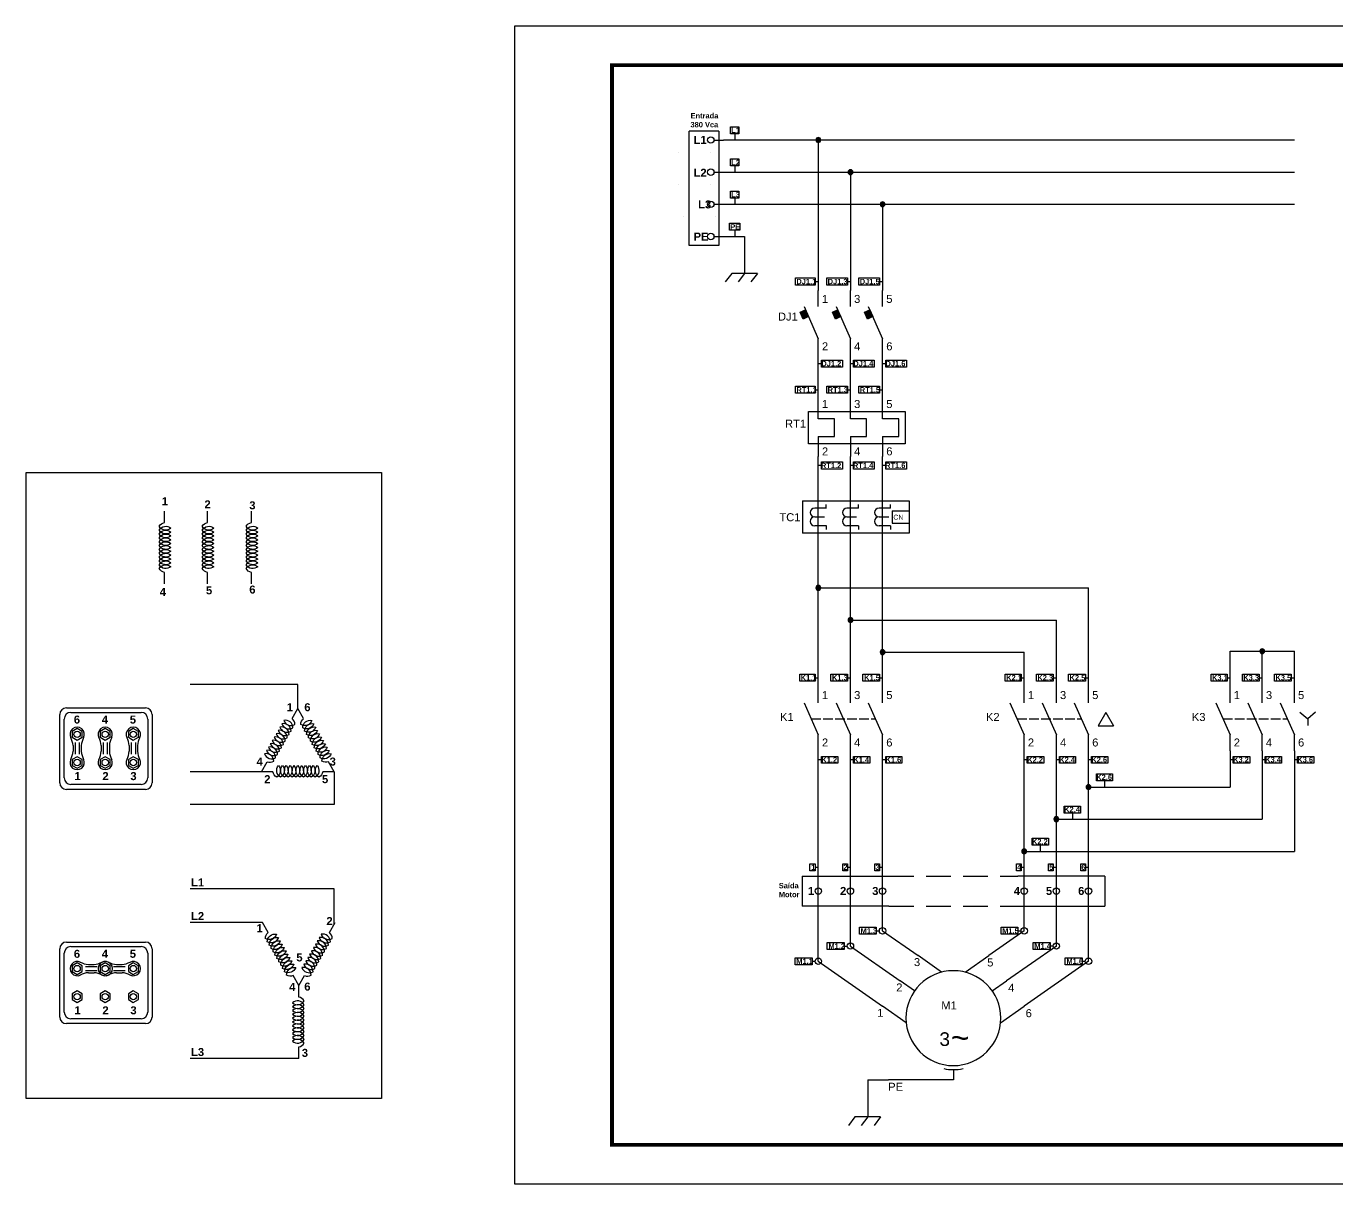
# Model space of a CAD drawing. Header units: millimetres. Extents: x 2659 to 3827, y -300 to 317.
# Drawn here: x 2659 to 2995.4, y 20 to 317 of the extents above; entities that cross this region are included whole.
import ezdxf
from ezdxf.enums import TextEntityAlignment as Align

# ---------------------------------------------------------------- set-up
doc = ezdxf.new("R2010")
doc.units = ezdxf.units.MM
doc.linetypes.add('ACAD_ISO02W100', pattern=[15, 12, -3])
doc.linetypes.add('HIDDEN', pattern=[9.525, 6.35, -3.175])
for name, color, linetype in [('ARQ-FOLHA', 7, 'Continuous'), ('DISCONTINUA', 7, 'ACAD_ISO02W100'), ('PFV', 7, 'Continuous'), ('REGEN_LINE', 4, 'Continuous')]:
    doc.layers.add(name, color=color, linetype=linetype)
doc.styles.add('TRINIDAD', font='arial.ttf')

# ---------------------------------------------------------------- blocks, each defined once
blk = doc.blocks.new('FOLHA A3')
at = {"layer": 'ARQ-FOLHA'}
for p, q in [((420, 0), (0, 0)), ((0, 0), (0, -297)), ((235, -10), (235, 0)), ((420, -297), (420, 0)), ((235, -297), (235, -287)), ((0, -297), (420, -297))]:
    blk.add_line(p, q, dxfattribs=at)
at = {"layer": 'ARQ-FOLHA', "const_width": 1}
blk.add_lwpolyline([(410, -10), (25, -10), (25, -287), (410, -287), (410, -10)], dxfattribs=at)
blk = doc.blocks.new('A$C6DFD4CAF')
at = {"layer": 'REGEN_LINE', "linetype": 'Continuous'}
blk.add_line((1.65, 0.82), (4.12, 0.82), dxfattribs=at)
blk.add_circle((0.82, 0.82), 0.825, dxfattribs=at)
blk = doc.blocks.new('A$C65563596')
at = {"layer": 'REGEN_LINE', "linetype": 'Continuous'}
for p, q in [((4.95, 4.64), (4.95, 2.16)), ((1.65, 2.16), (0, 0)), ((8.25, 2.16), (1.65, 2.16)), ((4.95, 2.16), (3.3, 0)), ((8.25, 2.16), (6.6, 0))]:
    blk.add_line(p, q, dxfattribs=at)
blk = doc.blocks.new('RT3F')
at = {"layer": 'REGEN_LINE', "linetype": 'Continuous'}
for p, q in [((-1.807, 0.333), (-1.807, 1.084)), ((-0.602, 0.333), (-0.602, 1.084)), ((0.602, 0.333), (0.602, 1.084)), ((-1.205, 0.333), (-1.807, 0.333)), ((-1.205, -0.333), (-1.205, 0.333)), ((0, 0.333), (-0.602, 0.333)), ((0, -0.333), (0, 0.333)), ((1.205, 0.333), (0.602, 0.333)), ((1.205, -0.333), (1.205, 0.333)), ((-1.807, -0.333), (-1.205, -0.333)), ((-1.807, -0.333), (-1.807, -1.084)), ((-0.602, -0.333), (0, -0.333)), ((-0.602, -0.333), (-0.602, -1.084)), ((0.602, -0.333), (1.205, -0.333)), ((0.602, -0.333), (0.602, -1.084))]:
    blk.add_line(p, q, dxfattribs=at)
at = {"layer": 'REGEN_LINE', "color": 2, "linetype": 'Continuous'}
blk.add_lwpolyline([(-2.169, 0.602), (1.446, 0.602), (1.446, -0.602), (-2.169, -0.602)], close=True, dxfattribs=at)
blk = doc.blocks.new('RELE_TERMICO_3FASES')
at = {"linetype": 'Continuous'}
blk.add_blockref('RT3F', (0, 0), dxfattribs=at)
at = {"linetype": 'Continuous', "style": 'TRINIDAD'}
for tag, p in [('CONTACTO1', (-1.671, 0.889)), ('CONTACTO3', (-0.466, 0.886)), ('CONTACTO5', (0.739, 0.887)), ('RELE_TERMICO', (-3.057, 0.15)), ('CONTACTO2', (-1.671, -0.889)), ('CONTACTO4', (-0.466, -0.889)), ('CONTACTO6', (0.739, -0.886))]:
    blk.add_attdef(tag, text='', height=0.3, dxfattribs=at).set_placement(p, align=Align.MIDDLE_LEFT)
blk = doc.blocks.new('C3F')
at = {"layer": 'DISCONTINUA', "linetype": 'ACAD_ISO02W100', "ltscale": 0.03}
blk.add_line((-1.473, 0.602), (0.937, 0.602), dxfattribs=at)
at = {"layer": 'REGEN_LINE', "linetype": 'Continuous'}
for p, q in [((-1.74, 1.205), (-1.205, 0)), ((-0.535, 1.205), (0, 0)), ((0.669, 1.205), (1.205, 0))]:
    blk.add_line(p, q, dxfattribs=at)
for points in [[(-1.205, 1.205, 0), (-1.205, 1.807, 0)], [(0, 1.205, 0), (0, 1.807, 0)], [(1.205, 1.205, 0), (1.205, 1.807, 0)], [(-1.205, -0.602, 0), (-1.205, 0, 0)], [(0, -0.602, 0), (0, 0, 0)], [(1.205, -0.602, 0), (1.205, 0, 0)]]:
    blk.add_polyline3d(points, dxfattribs=at)
blk = doc.blocks.new('CONTACTOR_3FASE')
at = {"layer": 'PFV', "color": 0}
blk.add_polyline3d([(1.205, 1.205, 0), (1.205, 1.807, 0)], dxfattribs=at)
at = {"layer": 'REGEN_LINE', "linetype": 'Continuous'}
for points in [[(0, 1.205, 0), (0, 1.807, 0)], [(1.205, 1.205, 0), (1.205, 1.807, 0)]]:
    blk.add_polyline3d(points, dxfattribs=at)
at = {"linetype": 'Continuous'}
blk.add_blockref('C3F', (0, 0), dxfattribs=at)
at = {"linetype": 'Continuous', "style": 'TRINIDAD'}
for tag, p in [('CONTACTO1', (-1.068, 1.491)), ('CONTACTO3', (0.137, 1.491)), ('CONTACTO5', (1.342, 1.491)), ('CONTACTOR', (-2.64, 0.67)), ('CONTACTO2', (-1.068, -0.286)), ('CONTACTO4', (0.137, -0.286)), ('CONTACTO6', (1.342, -0.286))]:
    blk.add_attdef(tag, text='', height=0.3, dxfattribs=at).set_placement(p, align=Align.MIDDLE_LEFT)
blk = doc.blocks.new('A$C63D71EA1')
at = {"layer": 'ARQ-FOLHA', "color": 4}
for p, q in [((4.13, 4.56), (1.14, 4.56)), ((1.14, 2.28), (3.64, 2.28)), ((4.13, 0), (1.14, 0))]:
    blk.add_line(p, q, dxfattribs=at)
for centre in [(1.14, 3.42), (1.14, 1.14)]:
    blk.add_arc(centre, 1.14, 90, 270, dxfattribs=at)
blk = doc.blocks.new('A$C5B0573E4')
at = {"layer": 'REGEN_LINE', "color": 2, "linetype": 'Continuous'}
for p, q in [((6.5, 8.25), (33.89, 8.25)), ((6.5, 8.25), (6.5, 0)), ((33.89, 8.25), (33.89, 0)), ((29.52, 5.72), (29.52, 2.54)), ((29.52, 5.72), (33.89, 5.72)), ((31.74, 5.72), (33.89, 5.72)), ((29.52, 2.54), (33.89, 2.54)), ((31.74, 2.54), (33.89, 2.54)), ((33.89, 0), (6.5, 0))]:
    blk.add_line(p, q, dxfattribs=at)
at = {"layer": 'REGEN_LINE', "linetype": 'Continuous'}
for p, q in [((10.54, 8.25), (10.54, 8.25)), ((12.6, 6.41), (12.6, 7.33)), ((18.79, 8.25), (18.79, 8.25)), ((20.85, 6.41), (20.85, 7.33)), ((27.04, 8.25), (27.04, 8.25)), ((29.1, 6.41), (29.1, 7.33)), ((27.04, 6.35), (27.04, 6.35)), ((12.6, 1.84), (12.6, 0.92)), ((20.85, 1.84), (20.85, 0.92)), ((29.1, 1.84), (29.1, 0.92)), ((10.54, 0), (10.54, 0)), ((18.79, 0), (18.79, 0)), ((27.04, 0), (27.04, 0))]:
    blk.add_line(p, q, dxfattribs=at)
at = {"layer": 'ARQ-FOLHA'}
for p in [(8.48, 1.84), (16.73, 1.84), (24.98, 1.84)]:
    blk.add_blockref('A$C63D71EA1', p, dxfattribs=at)
at = {"linetype": 'Continuous', "style": 'TRINIDAD'}
for tag, height, p in [('TRAFO_CORRENTE', 2.05, (0.55, 4.05)), ('CON_DADOS', 1.27, (29.81, 4.05))]:
    blk.add_attdef(tag, text='', height=height, dxfattribs=at).set_placement(p, align=Align.MIDDLE_LEFT)
blk = doc.blocks.new('I1F')
at = {"layer": 'REGEN_LINE', "linetype": 'Continuous'}
blk.add_hatch(color=256, dxfattribs=at).paths.add_polyline_path([(-0.479, 1.078), (-0.676, 0.99), (-0.563, 0.737), (-0.366, 0.825)])
blk.add_line((-0.535, 1.205), (0, 0), dxfattribs=at)
blk.add_lwpolyline([(-0.366, 0.825), (-0.563, 0.737), (-0.676, 0.99), (-0.479, 1.078)], close=True, dxfattribs=at)
for points in [[(0, 1.205, 0), (0, 1.807, 0)], [(0, -0.602, 0), (0, 0, 0)]]:
    blk.add_polyline3d(points, dxfattribs=at)
blk = doc.blocks.new('A$C50F422C3')
at = {"linetype": 'Continuous', "xscale": 6.84765625, "yscale": 6.84765625, "zscale": 6.847495891502787}
for p in [(10.68, 4.13), (18.93, 4.13), (27.18, 4.13)]:
    blk.add_blockref('I1F', p, dxfattribs=at)
at = {"linetype": 'Continuous', "style": 'TRINIDAD'}
for tag, p in [('CONTACTO1', (11.62, 14.33)), ('CONTACTO3', (19.87, 14.33)), ('CONTACTO5', (28.12, 14.33)), ('DISJUNTOR', (0.33, 9.8)), ('CONTACTO2', (11.62, 2.17)), ('CONTACTO4', (19.87, 2.17)), ('CONTACTO6', (28.12, 2.17))]:
    blk.add_attdef(tag, text='', height=2.05, dxfattribs=at).set_placement(p, align=Align.MIDDLE_LEFT)
blk = doc.blocks.new('A$C516A3A7E')
at = {"layer": 'ARQ-FOLHA'}
h = blk.add_hatch(dxfattribs=at)
h.set_pattern_fill('ANGLE', color=256)
h.set_pattern_definition([(0, (-2480.903, -361.932), (0, 6.985), [5.08, -1.905]), (90, (-2480.903, -361.932), (-6.985, 4e-16), [5.08, -1.905])])
h.paths.add_polyline_path([(1.24, 0.62, 1), (0, 0.62, 1)])
blk.add_circle((0.62, 0.62), 0.619, dxfattribs=at)
blk = doc.blocks.new('A$C13A8395B')
at = {"layer": 'ARQ-FOLHA'}
for p, q in [((0, 0.62), (1.24, 0.62)), ((0.62, 0), (0.62, 1.24))]:
    blk.add_line(p, q, dxfattribs=at)
blk.add_blockref('A$C516A3A7E', (0, 0), dxfattribs=at)
blk = doc.blocks.new('A$C1C2E36A3')
at = {"layer": 'ARQ-FOLHA'}
h = blk.add_hatch(color=256, dxfattribs=at)
h.dxf.hatch_style = 1
h.paths.add_polyline_path([(0.62, 1.24, 0.414214), (0, 0.62), (0.62, 0.62)])
h.paths.add_polyline_path([(0.62, 1.24), (0.62, 0.62), (1.24, 0.62, 0.414214)])
h.paths.add_polyline_path([(1.24, 0.62), (0.62, 0.62), (0.62, 0, 0.414214)])
h.paths.add_polyline_path([(0.62, 0.62), (0, 0.62, 0.414214), (0.62, 0)])
at = {"layer": 'ARQ-FOLHA', "xscale": -1, "rotation": 180}
blk.add_blockref('A$C13A8395B', (0, 1.24), dxfattribs=at)
blk = doc.blocks.new('A$C64281128')
at = {"layer": 'ARQ-FOLHA', "color": 1}
for p, q in [((1.99, 3.45), (0, 0)), ((1.99, 3.45), (3.99, 0)), ((0, 0), (3.99, 0))]:
    blk.add_line(p, q, dxfattribs=at)
blk = doc.blocks.new('A$C143F4B5C')
at = {"layer": 'ARQ-FOLHA', "color": 1}
for p, q in [((0, 3.45), (1.99, 1.73)), ((3.99, 3.45), (1.99, 1.73)), ((1.99, 1.73), (1.99, 0))]:
    blk.add_line(p, q, dxfattribs=at)
blk = doc.blocks.new('A$C4F604B30')
at = {"layer": 'ARQ-FOLHA', "color": 1}
for p, q in [((7.87, 13.63), (9.35, 16.2)), ((0, 0), (1.48, 2.56))]:
    blk.add_line(p, q, dxfattribs=at)
for centre, start, end in [((6.62, 12.1), 360, 50.7048), ((4.65, 8.68), 360, 101.4096), ((6.13, 11.25), 198.5904, 300), ((5.14, 9.54), 360, 101.4096), ((6.62, 12.1), 198.5904, 300), ((5.63, 10.39), 360, 101.4096), ((7.11, 12.96), 198.5904, 300), ((6.13, 11.25), 360, 101.4096), ((7.61, 13.81), 198.5904, 300), ((2.67, 5.27), 360, 101.4096), ((4.15, 7.83), 198.5904, 300), ((3.17, 6.12), 360, 101.4096), ((4.65, 8.68), 198.5904, 300), ((3.66, 6.97), 360, 101.4096), ((5.14, 9.54), 198.5904, 300), ((4.15, 7.83), 360, 101.4096), ((5.63, 10.39), 198.5904, 300), ((1.19, 2.7), 360, 101.4096), ((2.67, 5.27), 198.5904, 300), ((1.68, 3.56), 360, 101.4096), ((3.17, 6.12), 198.5904, 300), ((2.18, 4.41), 360, 101.4096), ((3.66, 6.97), 198.5904, 300), ((2.18, 4.41), 249.2952, 300)]:
    blk.add_arc(centre, 1.97, start, end, dxfattribs=at)
blk = doc.blocks.new('A$C14AD7DF2')
at = {"layer": 'ARQ-FOLHA', "color": 1}
for p, q in [((1.28, 2.97), (0, 2.22)), ((0, 2.22), (0, 0.74)), ((0, 0.74), (1.28, 0)), ((2.57, 2.22), (1.28, 2.97)), ((1.28, 0), (2.57, 0.74)), ((2.57, 0.74), (2.57, 2.22))]:
    blk.add_line(p, q, dxfattribs=at)
blk.add_circle((1.28, 1.48), 0.816, dxfattribs=at)
blk = doc.blocks.new('A$C0B947049')
at = {"layer": 'ARQ-FOLHA', "color": 5}
for points in [[(1.71, 20.94), (21.97, 20.94)], [(0, 1.71), (0, 19.23)], [(1.14, 2.99), (1.14, 18.06)], [(2.85, 19.77), (20.86, 19.77)], [(22.57, 18.06), (22.57, 2.99)], [(23.68, 19.23), (23.68, 1.71)], [(21.97, 0), (1.71, 0)], [(20.86, 1.28), (2.85, 1.28)]]:
    blk.add_lwpolyline(points, dxfattribs=at)
for centre, start, end in [((1.71, 19.23), 90, 180), ((21.97, 19.23), 0, 90), ((2.85, 18.06), 90, 180), ((20.86, 18.06), 0, 90), ((1.71, 1.71), 180, 270), ((2.85, 2.99), 180, 270), ((20.86, 2.99), 270, 0), ((21.97, 1.71), 270, 0)]:
    blk.add_arc(centre, 1.71, start, end, dxfattribs=at)
blk = doc.blocks.new('A$C6B8C2899')
at = {"layer": 'ARQ-FOLHA', "color": 4}
for p, q in [((1.32, 6.93), (1.32, 3.96)), ((1.84, 9.05), (1.84, 9.05)), ((2.37, 6.93), (2.37, 3.96)), ((0.79, 6.17), (0.79, 4.72)), ((2.9, 6.17), (2.9, 4.72)), ((1.84, 1.84), (1.84, 1.84))]:
    blk.add_line(p, q, dxfattribs=at)
for centre, radius, start, end in [((1.84, 9.05), 1.84, 330.6933, 209.3067), ((-4.58, 5.73), 5.39, 4.6443, 27.9883), ((8.27, 5.73), 5.39, 152.0117, 175.3557), ((-4.58, 5.16), 5.39, 332.0117, 355.3557), ((8.27, 5.16), 5.39, 184.6443, 207.9883), ((1.84, 1.84), 1.84, 150.6933, 29.3067)]:
    blk.add_arc(centre, radius, start, end, dxfattribs=at)
blk = doc.blocks.new('A$C188F65BC')
at = {"layer": 'REGEN_LINE', "linetype": 'Continuous'}
for p, q in [((15.15, 27.67), (9.1, 31.9)), ((21.19, 27.67), (27.24, 31.9)), ((8.19, 22.85), (4.55, 25.4)), ((28.15, 22.85), (31.79, 25.4)), ((6.08, 14.65), (0, 18.9)), ((30.27, 14.65), (36.34, 18.9))]:
    blk.add_line(p, q, dxfattribs=at)
at = {"layer": 'REGEN_LINE', "color": 3, "linetype": 'Continuous'}
for p, q in [((18.17, 2.66), (18.17, 0)), ((18.17, 0), (1.54, 0))]:
    blk.add_line(p, q, dxfattribs=at)
at = {"layer": 'REGEN_LINE', "linetype": 'Continuous'}
blk.add_ellipse((18.17, 15.87), major_axis=(-8.61, 8.61), ratio=1, start_param=3.926991, end_param=10.210176, dxfattribs=at)
at = {"layer": 'REGEN_LINE', "color": 3, "linetype": 'Continuous'}
blk.add_ellipse((18.17, 14.84), major_axis=(8.61, -8.61), ratio=1, start_param=5.293178, end_param=5.702396, dxfattribs=at)
at = {"style": 'TRINIDAD'}
for s, height, p in [('3', 3.5, (14.58, 8.74)), ('~', 5.86, (17.49, 7.96))]:
    blk.add_text(s, height=height, dxfattribs=at).set_placement(p)
blk = doc.blocks.new('A$C1AB8537F')
at = {"layer": 'ARQ-FOLHA'}
blk.add_blockref('A$C188F65BC', (1.57, 3.53), dxfattribs=at)
at = {"linetype": 'Continuous', "style": 'TRINIDAD'}
for tag, p in [('LINEA3', (9.62, 33.78)), ('LINEA5', (28.42, 33.68)), ('LINEA2', (5.07, 27.28)), ('LINEA4', (33.79, 27.18)), ('MOTOR:', (16.63, 22.66)), ('LINEA1', (0.2, 20.76)), ('LINEA6', (38.28, 20.67)), ('PUESTA_TIERRA:', (3, 1.79))]:
    blk.add_attdef(tag, text='', height=2.05, dxfattribs=at).set_placement(p, align=Align.MIDDLE_LEFT)

msp = doc.modelspace()

# ---------------------------------------------------------------- linework, layer by layer
at = {"color": 6}
for p, q in [((2840.82, 289.39), (2840.82, 287.82)), ((2840.82, 281.14), (2840.82, 279.57)), ((2840.82, 272.89), (2840.82, 271.32)), ((2840.82, 264.64), (2840.82, 263.07)), ((2861.49, 251.51), (2862.28, 251.51)), ((2869.74, 251.51), (2870.53, 251.51)), ((2877.99, 251.51), (2878.78, 251.51)), ((2863.07, 230.42), (2862.28, 230.42)), ((2871.32, 230.42), (2870.53, 230.42)), ((2879.57, 230.42), (2878.78, 230.42)), ((2861.49, 223.72), (2862.28, 223.72)), ((2869.74, 223.72), (2870.53, 223.72)), ((2877.99, 223.72), (2878.78, 223.72)), ((2863.07, 204.3), (2862.28, 204.3)), ((2871.32, 204.3), (2870.53, 204.3)), ((2879.57, 204.3), (2878.78, 204.3)), ((2861.49, 149.86), (2862.28, 149.86)), ((2869.74, 149.86), (2870.53, 149.86)), ((2877.99, 149.86), (2878.78, 149.86)), ((2914.34, 149.86), (2915.13, 149.86)), ((2922.59, 149.86), (2923.38, 149.86)), ((2930.84, 149.86), (2931.63, 149.86)), ((2967.18, 149.86), (2967.97, 149.86)), ((2975.43, 149.86), (2976.22, 149.86)), ((2983.68, 149.86), (2984.47, 149.86)), ((2863.07, 128.79), (2862.28, 128.79)), ((2871.32, 128.79), (2870.53, 128.79)), ((2879.57, 128.79), (2878.78, 128.79)), ((2915.92, 128.79), (2915.13, 128.79)), ((2924.17, 128.79), (2923.38, 128.79)), ((2932.42, 128.79), (2931.63, 128.79)), ((2968.76, 128.79), (2967.97, 128.79)), ((2977.01, 128.79), (2976.22, 128.79)), ((2985.26, 128.79), (2984.47, 128.79)), ((2935.75, 123.38), (2935.75, 121.8)), ((2927.5, 115.13), (2927.5, 113.55)), ((2919.25, 106.88), (2919.25, 105.3)), ((2861.49, 101.23), (2862.28, 101.23)), ((2869.74, 101.23), (2870.53, 101.23)), ((2877.99, 101.23), (2878.78, 101.23)), ((2914.34, 101.23), (2915.13, 101.23)), ((2922.59, 101.23), (2923.38, 101.23)), ((2930.84, 101.23), (2931.63, 101.23)), ((2877.17, 84.91), (2877.96, 84.91)), ((2913.51, 84.91), (2914.3, 84.91)), ((2868.92, 81.01), (2869.71, 81.01)), ((2921.76, 81.02), (2922.55, 81.02)), ((2860.67, 77.1), (2861.46, 77.1)), ((2930.01, 77.1), (2930.8, 77.1))]:
    msp.add_line(p, q, dxfattribs=at)
for points in [[(2839.74, 291.21), (2841.9, 291.21), (2841.9, 289.42), (2839.74, 289.42)], [(2839.74, 282.96), (2841.9, 282.96), (2841.9, 281.17), (2839.74, 281.17)], [(2839.74, 274.71), (2841.9, 274.71), (2841.9, 272.92), (2839.74, 272.92)], [(2839.48, 266.44), (2842.16, 266.44), (2842.16, 264.64), (2839.48, 264.64)], [(2856.46, 252.41), (2861.49, 252.41), (2861.49, 250.61), (2856.46, 250.61)], [(2864.49, 252.41), (2869.74, 252.41), (2869.74, 250.61), (2864.49, 250.61)], [(2872.69, 252.41), (2877.99, 252.41), (2877.99, 250.61), (2872.69, 250.61)], [(2868.48, 229.52), (2863.07, 229.52), (2863.07, 231.32), (2868.48, 231.32)], [(2876.58, 229.52), (2871.32, 229.52), (2871.32, 231.32), (2876.58, 231.32)], [(2884.88, 229.52), (2879.57, 229.52), (2879.57, 231.32), (2884.88, 231.32)], [(2856.46, 224.62), (2861.49, 224.62), (2861.49, 222.82), (2856.46, 222.82)], [(2864.49, 224.62), (2869.74, 224.62), (2869.74, 222.82), (2864.49, 222.82)], [(2872.69, 224.62), (2877.99, 224.62), (2877.99, 222.82), (2872.69, 222.82)], [(2868.48, 203.4), (2863.07, 203.4), (2863.07, 205.2), (2868.48, 205.2)], [(2876.58, 203.4), (2871.32, 203.4), (2871.32, 205.2), (2876.58, 205.2)], [(2884.88, 203.4), (2879.57, 203.4), (2879.57, 205.2), (2884.88, 205.2)], [(2857.5, 150.76), (2861.49, 150.76), (2861.49, 148.96), (2857.5, 148.96)], [(2865.51, 150.76), (2869.74, 150.76), (2869.74, 148.96), (2865.51, 148.96)], [(2873.75, 150.76), (2877.99, 150.76), (2877.99, 148.96), (2873.75, 148.96)], [(2910.27, 150.76), (2914.34, 150.76), (2914.34, 148.96), (2910.27, 148.96)], [(2918.29, 150.76), (2922.59, 150.76), (2922.59, 148.96), (2918.29, 148.96)], [(2926.49, 150.76), (2930.84, 150.76), (2930.84, 148.96), (2926.49, 148.96)], [(2963.12, 150.76), (2967.18, 150.76), (2967.18, 148.96), (2963.12, 148.96)], [(2971.13, 150.76), (2975.43, 150.76), (2975.43, 148.96), (2971.13, 148.96)], [(2979.33, 150.76), (2983.68, 150.76), (2983.68, 148.96), (2979.33, 148.96)], [(2867.31, 127.89), (2863.07, 127.89), (2863.07, 129.68), (2867.31, 129.68)], [(2875.48, 127.89), (2871.32, 127.89), (2871.32, 129.68), (2875.48, 129.68)], [(2883.74, 127.89), (2879.57, 127.89), (2879.57, 129.68), (2883.74, 129.68)], [(2920.16, 127.89), (2915.92, 127.89), (2915.92, 129.68), (2920.16, 129.68)], [(2928.33, 127.89), (2924.17, 127.89), (2924.17, 129.68), (2928.33, 129.68)], [(2936.58, 127.89), (2932.42, 127.89), (2932.42, 129.68), (2936.58, 129.68)], [(2973, 127.89), (2968.76, 127.89), (2968.76, 129.68), (2973, 129.68)], [(2981.17, 127.89), (2977.01, 127.89), (2977.01, 129.68), (2981.17, 129.68)], [(2989.42, 127.89), (2985.26, 127.89), (2985.26, 129.68), (2989.42, 129.68)], [(2937.83, 123.38), (2933.67, 123.38), (2933.67, 125.17), (2937.83, 125.17)], [(2929.58, 115.13), (2925.42, 115.13), (2925.42, 116.92), (2929.58, 116.92)], [(2921.33, 106.88), (2917.17, 106.88), (2917.17, 108.67), (2921.33, 108.67)], [(2860.09, 102.13), (2861.49, 102.13), (2861.49, 100.33), (2860.09, 100.33)], [(2868.54, 102.13), (2869.74, 102.13), (2869.74, 100.33), (2868.54, 100.33)], [(2876.8, 102.13), (2877.99, 102.13), (2877.99, 100.33), (2876.8, 100.33)], [(2913.14, 102.13), (2914.34, 102.13), (2914.34, 100.33), (2913.14, 100.33)], [(2921.39, 102.13), (2922.59, 102.13), (2922.59, 100.33), (2921.39, 100.33)], [(2929.64, 102.13), (2930.84, 102.13), (2930.84, 100.33), (2929.64, 100.33)], [(2872.86, 85.81), (2877.17, 85.81), (2877.17, 84.02), (2872.86, 84.02)], [(2909.22, 85.81), (2913.51, 85.81), (2913.51, 84.02), (2909.22, 84.02)], [(2864.55, 81.9), (2868.92, 81.9), (2868.92, 80.11), (2864.55, 80.11)], [(2917.43, 81.92), (2921.76, 81.92), (2921.76, 80.12), (2917.43, 80.12)], [(2856.37, 78), (2860.67, 78), (2860.67, 76.2), (2856.37, 76.2)], [(2925.68, 78), (2930.01, 78), (2930.01, 76.2), (2925.68, 76.2)]]:
    msp.add_lwpolyline(points, close=True, dxfattribs=at)
at = {"layer": 'ARQ-FOLHA'}
for p, q in [((2837.99, 287.82), (2984.47, 287.82)), ((2862.28, 287.82), (2862.28, 249.21)), ((2837.99, 279.57), (2984.47, 279.57)), ((2870.53, 279.57), (2870.53, 249.21)), ((2837.99, 271.32), (2984.47, 271.32)), ((2878.78, 271.32), (2878.78, 249.21)), ((2837.99, 263.07), (2843.35, 263.07)), ((2843.35, 263.07), (2843.35, 256.06)), ((2862.28, 221.43), (2862.28, 232.71)), ((2870.53, 221.43), (2870.53, 232.71)), ((2878.78, 221.43), (2878.78, 232.71)), ((2862.28, 143.44), (2862.28, 206.58)), ((2870.53, 143.44), (2870.53, 206.58)), ((2878.78, 143.44), (2878.78, 206.58)), ((2862.28, 172.91), (2931.63, 172.91)), ((2931.63, 147.57), (2931.63, 172.91)), ((2870.53, 164.66), (2923.38, 164.66)), ((2923.38, 147.57), (2923.38, 164.66)), ((2878.78, 156.41), (2915.13, 156.41)), ((2915.13, 147.57), (2915.13, 156.41)), ((2967.97, 147.57), (2967.97, 156.64)), ((2967.97, 156.64), (2984.47, 156.64)), ((2976.22, 147.57), (2976.22, 156.64)), ((2984.47, 147.57), (2984.47, 156.64)), ((2728.7, 148.12), (2701.05, 148.12)), ((2728.7, 141.91), (2728.7, 148.12)), ((2862.28, 77.1), (2862.28, 131.07)), ((2870.53, 81.01), (2870.53, 131.07)), ((2878.78, 84.91), (2878.78, 131.07)), ((2915.13, 84.91), (2915.13, 131.07)), ((2923.38, 81.01), (2923.38, 131.07)), ((2931.63, 77.1), (2931.63, 131.07)), ((2967.97, 131.07), (2967.97, 121.8)), ((2976.22, 131.07), (2976.22, 113.55)), ((2984.47, 131.07), (2984.47, 105.3)), ((2719.35, 125.72), (2701.05, 125.72)), ((2738.05, 125.72), (2738.05, 117.32)), ((2931.63, 121.8), (2967.97, 121.8)), ((2738.05, 117.32), (2701.05, 117.32)), ((2923.38, 113.55), (2976.22, 113.55)), ((2915.13, 105.3), (2984.47, 105.3)), ((2738.05, 95.67), (2701.05, 95.67)), ((2738.05, 86.62), (2738.05, 95.67)), ((2719.6, 87.05), (2701.05, 87.05)), ((2878.78, 84.91), (2887.88, 78.54)), ((2915.13, 84.91), (2906.03, 78.54)), ((2870.53, 81.01), (2883.33, 72.04)), ((2923.38, 81.01), (2910.58, 72.04)), ((2862.28, 77.1), (2878.78, 65.55)), ((2931.63, 77.1), (2915.13, 65.55)), ((2728.95, 52.16), (2701.05, 52.16)), ((2874.97, 46.64), (2880.33, 46.64)), ((2874.97, 46.64), (2874.97, 39.63))]:
    msp.add_line(p, q, dxfattribs=at)
msp.add_lwpolyline([(2658.99, 202.48), (2750.18, 202.48), (2750.18, 41.91), (2658.99, 41.91)], close=True, dxfattribs=at)
at = {"layer": 'REGEN_LINE', "color": 2, "linetype": 'Continuous'}
for p, q in [((2829.1, 260.77), (2829.1, 290.11)), ((2836.75, 290.11), (2829.1, 290.11)), ((2836.75, 290.11), (2836.75, 260.77)), ((2836.75, 260.77), (2829.1, 260.77)), ((2858.1, 98.93), (2880.42, 98.93)), ((2858.1, 98.93), (2858.1, 91.28)), ((2935.81, 98.93), (2913.49, 98.93)), ((2935.81, 98.93), (2935.81, 91.28)), ((2880.42, 91.28), (2858.1, 91.28)), ((2913.49, 91.28), (2935.81, 91.28))]:
    msp.add_line(p, q, dxfattribs=at)
at = {"layer": 'REGEN_LINE', "linetype": 'Continuous'}
for p, q in [((2826.44, 284.6), (2826.44, 284.6)), ((2834.69, 284.6), (2834.69, 284.6)), ((2826.44, 276.35), (2826.44, 276.35)), ((2834.69, 276.35), (2834.69, 276.35)), ((2827.6, 268.1), (2827.6, 268.1)), ((2835.85, 268.1), (2835.85, 268.1))]:
    msp.add_line(p, q, dxfattribs=at)
at = {"layer": 'REGEN_LINE', "color": 2, "linetype": 'HIDDEN'}
for p, q in [((2880.42, 98.93), (2913.49, 98.93)), ((2880.42, 91.28), (2913.49, 91.28))]:
    msp.add_line(p, q, dxfattribs=at)
at = {"layer": 'REGEN_LINE', "linetype": 'Continuous'}
for centre in [(2862.28, 95.11), (2870.53, 95.11), (2878.78, 95.11), (2915.13, 95.11), (2923.38, 95.11), (2931.63, 95.11), (2878.78, 84.91), (2915.13, 84.91), (2870.53, 81.01), (2923.38, 81.01), (2862.28, 77.1), (2931.63, 77.1)]:
    msp.add_circle(centre, 0.825, dxfattribs=at)

# ---------------------------------------------------------------- block references
at = {"linetype": 'Continuous', "xscale": 6.84765625, "yscale": 6.84765625, "zscale": 6.847495891502787}
for name, p, values in [('RELE_TERMICO_3FASES', (2874.66, 214), {'RELE_TERMICO': 'RT1', 'CONTACTO1': '1', 'CONTACTO2': '2', 'CONTACTO3': '3', 'CONTACTO4': '4', 'CONTACTO5': '5', 'CONTACTO6': '6'}), ('CONTACTOR_3FASE', (2870.53, 135.19), {'CONTACTOR': 'K1', 'CONTACTO1': '1', 'CONTACTO2': '2', 'CONTACTO3': '3', 'CONTACTO4': '4', 'CONTACTO5': '5', 'CONTACTO6': '6'}), ('CONTACTOR_3FASE', (2923.38, 135.19), {'CONTACTOR': 'K2', 'CONTACTO1': '1', 'CONTACTO2': '2', 'CONTACTO3': '3', 'CONTACTO4': '4', 'CONTACTO5': '5', 'CONTACTO6': '6'}), ('CONTACTOR_3FASE', (2976.22, 135.19), {'CONTACTOR': 'K3', 'CONTACTO1': '1', 'CONTACTO2': '2', 'CONTACTO3': '3', 'CONTACTO4': '4', 'CONTACTO5': '5', 'CONTACTO6': '6'})]:
    msp.add_blockref(name, p, dxfattribs=at).add_auto_attribs(values)
at = {"layer": 'ARQ-FOLHA'}
for name, p in [('FOLHA A3', (2784.31, 317.01)), ('A$C6DFD4CAF', (2833.86, 286.99)), ('A$C1C2E36A3', (2861.67, 287.2)), ('A$C6DFD4CAF', (2833.86, 278.74)), ('A$C1C2E36A3', (2869.92, 278.95)), ('A$C6DFD4CAF', (2833.86, 270.49)), ('A$C1C2E36A3', (2878.17, 270.7)), ('A$C6DFD4CAF', (2833.86, 262.24)), ('A$C65563596', (2838.4, 251.42)), ('A$C1C2E36A3', (2861.67, 172.29)), ('A$C1C2E36A3', (2869.92, 164.04)), ('A$C1C2E36A3', (2878.17, 155.79)), ('A$C1C2E36A3', (2975.6, 156.02)), ('A$C0B947049', (2667.61, 121.19)), ('A$C4F604B30', (2719.35, 125.72)), ('A$C64281128', (2934.07, 137.49)), ('A$C143F4B5C', (2985.91, 137.59)), ('A$C6B8C2899', (2670.22, 126.26)), ('A$C14AD7DF2', (2670.78, 133.83)), ('A$C6B8C2899', (2677.43, 126.26)), ('A$C14AD7DF2', (2677.99, 133.83)), ('A$C6B8C2899', (2684.64, 126.26)), ('A$C14AD7DF2', (2685.2, 133.83)), ('A$C14AD7DF2', (2670.78, 126.62)), ('A$C14AD7DF2', (2677.99, 126.62)), ('A$C14AD7DF2', (2685.2, 126.62)), ('A$C1C2E36A3', (2931.01, 121.18)), ('A$C1C2E36A3', (2922.76, 112.93)), ('A$C1C2E36A3', (2914.51, 104.68)), ('A$C4F604B30', (2728.95, 70.86)), ('A$C0B947049', (2667.61, 61.09)), ('A$C14AD7DF2', (2670.78, 73.74)), ('A$C14AD7DF2', (2677.99, 73.74)), ('A$C14AD7DF2', (2685.2, 73.74)), ('A$C14AD7DF2', (2670.78, 66.53)), ('A$C14AD7DF2', (2677.99, 66.53)), ('A$C14AD7DF2', (2685.2, 66.53)), ('A$C65563596', (2870.02, 34.99))]:
    msp.add_blockref(name, p, dxfattribs=at)
for name, p, values in [('A$C50F422C3', (2851.6, 232.71), {'CONTACTO6': '6', 'CONTACTO5': '5', 'CONTACTO4': '4', 'CONTACTO3': '3', 'CONTACTO2': '2', 'CONTACTO1': '1', 'DISJUNTOR': 'DJ1'}), ('A$C5B0573E4', (2851.74, 186.98), {'CON_DADOS': 'CN', 'TRAFO_CORRENTE': 'TC1'}), ('A$C1AB8537F', (2877.21, 43.11), {'MOTOR:': 'M1', 'LINEA5': '5', 'LINEA4': '4', 'LINEA6': '6', 'PUESTA_TIERRA:': 'PE', 'LINEA3': '3', 'LINEA2': '2', 'LINEA1': '1'})]:
    msp.add_blockref(name, p, dxfattribs=at).add_auto_attribs(values)
at = {"layer": 'ARQ-FOLHA', "xscale": -1}
for p, rotation in [((2694.47, 173.92), 329.9999999999999), ((2705.52, 173.92), 329.9999999999999), ((2716.79, 173.92), 329.9999999999999), ((2738.05, 125.72), 59.99999999999994)]:
    msp.add_blockref('A$C4F604B30', p, dxfattribs=dict(at, rotation=rotation))
for p in [(2738.05, 125.72), (2728.95, 70.86)]:
    msp.add_blockref('A$C4F604B30', p, dxfattribs=at)
at = {"layer": 'ARQ-FOLHA'}
for name, p, rotation in [('A$C6B8C2899', (2681.12, 73.38), 90), ('A$C6B8C2899', (2688.32, 73.38), 90), ('A$C4F604B30', (2728.95, 52.16), 30.00000000000008)]:
    msp.add_blockref(name, p, dxfattribs=dict(at, rotation=rotation))

# ---------------------------------------------------------------- texts
at = {"style": 'TRINIDAD'}
for s, insert, char_height, width, attachment_point in [('\\pi2.0087;{\\fArial|b1|i0|c0|p34;Entrada\\P\\pi1.9727;380 Vca}', (2827.5, 294.72), 1.3695, 10.9368, 1), ('{\\fArial|b1|i0|c0|p34;L1}', (2830.27, 288.88), 2.0542, 1666.6542, 1), ('{\\fArial|b1|i0|c0|p34;L2}', (2830.27, 280.44), 2.0542, 1666.6542, 1), ('{\\fArial|b1|i0|c0|p34;L3}', (2831.44, 272.32), 2.0542, 1666.6542, 1), ('{\\fArial|b1|i0|c0|p34;PE}', (2830.27, 264.07), 2.0542, 1666.6542, 1), ('{\\fArial|b1|i0|c0|p34;1}', (2693.77, 196.15), 2.0542, 1666.6542, 1), ('{\\fArial|b1|i0|c0|p34;2}', (2704.74, 195.37), 2.0542, 1666.6542, 1), ('{\\fArial|b1|i0|c0|p34;3}', (2716.24, 195.11), 2.0542, 1666.6542, 1), ('{\\fArial|b1|i0|c0|p34;4}', (2693.25, 172.9), 2.0542, 1666.6542, 1), ('{\\fArial|b1|i0|c0|p34;5}', (2705.13, 173.29), 2.0542, 1666.6542, 1), ('{\\fArial|b1|i0|c0|p34;6}', (2716.24, 173.5), 2.0542, 1666.6542, 1), ('{\\fArial|b1|i0|c0|p34;1}', (2725.86, 143.31), 2.0542, 1666.6542, 1), ('{\\fArial|b1|i0|c0|p34;6}', (2730.36, 143.31), 2.0542, 1666.6542, 1), ('{\\fArial|b1|i0|c0|p34;6       4       5}', (2671.21, 140.14), 2.0542, 1666.6542, 1), ('{\\fArial|b1|i0|c0|p34;4}', (2718.11, 129.37), 2.0542, 1666.6542, 1), ('{\\fArial|b1|i0|c0|p34;3}', (2738.46, 129.37), 2.0542, 1666.6542, 3), ('{\\fArial|b1|i0|c0|p34;1       2       3}', (2671.37, 125.63), 2.0542, 1666.6542, 1), ('{\\fArial|b1|i0|c0|p34;2}', (2720.07, 124.85), 2.0542, 1666.6542, 1), ('{\\fArial|b1|i0|c0|p34;5}', (2736.5, 124.85), 2.0542, 1666.6542, 3), ('{\\fArial|b1|i0|c0|p34;L1}', (2701.3, 98.35), 2.0542, 1666.6542, 1), ('{\\fArial|b1|i0|c0|p34;Saída\\PMotor}', (2852.14, 97.19), 1.3695, 10.9368, 1), ('{\\fArial|b1|i0|c0|p34;1}', (2859.62, 96.17), 2.0542, 1666.6542, 1), ('{\\fArial|b1|i0|c0|p34;2}', (2867.87, 96.17), 2.0542, 1666.6542, 1), ('{\\fArial|b1|i0|c0|p34;3}', (2876.12, 96.17), 2.0542, 1666.6542, 1), ('{\\fArial|b1|i0|c0|p34;4}', (2912.46, 96.17), 2.0542, 1666.6542, 1), ('{\\fArial|b1|i0|c0|p34;5}', (2920.71, 96.17), 2.0542, 1666.6542, 1), ('{\\fArial|b1|i0|c0|p34;6}', (2928.96, 96.17), 2.0542, 1666.6542, 1), ('{\\fArial|b1|i0|c0|p34;L2}', (2701.3, 89.73), 2.0542, 1666.6542, 1), ('{\\fArial|b1|i0|c0|p34;2}', (2736.04, 88.45), 2.0542, 1666.6542, 1), ('{\\fArial|b1|i0|c0|p34;1}', (2718.1, 86.62), 2.0542, 1666.6542, 1), ('{\\fArial|b1|i0|c0|p34;6       4       5}', (2671.21, 80.04), 2.0542, 1666.6542, 1), ('{\\fArial|b1|i0|c0|p34;5}', (2728.32, 79.11), 2.0542, 1666.6542, 1), ('{\\fArial|b1|i0|c0|p34;4}', (2726.48, 71.56), 2.0542, 1666.6542, 1), ('{\\fArial|b1|i0|c0|p34;6}', (2730.35, 71.63), 2.0542, 1666.6542, 1), ('{\\fArial|b1|i0|c0|p34;1       2       3}', (2671.37, 65.54), 2.0542, 1666.6542, 1), ('{\\fArial|b1|i0|c0|p34;L3}', (2701.3, 54.84), 2.0542, 1666.6542, 1), ('{\\fArial|b1|i0|c0|p34;3}', (2729.72, 54.63), 2.0542, 1666.6542, 1)]:
    msp.add_mtext(s, dxfattribs=dict(at, insert=insert, char_height=char_height, width=width, attachment_point=attachment_point))
at = {"color": 6, "char_height": 1.3695, "style": 'TRINIDAD'}
for s, insert, width, attachment_point in [('{\\fArial|b1|i0|c0|p34;L1}', (2839.94, 290.99), 1.9773, 1), ('{\\fArial|b1|i0|c0|p34;L2}', (2839.94, 282.74), 1.9773, 1), ('{\\fArial|b1|i0|c0|p34;L3}', (2839.94, 274.49), 1.9773, 1), ('{\\fArial|b1|i0|c0|p34;PE}', (2839.68, 266.22), 1.9773, 1), ('{\\fArial|b1|i0|c0|p34;DJ1.1}', (2856.66, 252.19), 1.9773, 1), ('{\\fArial|b1|i0|c0|p34;DJ1.3}', (2864.68, 252.19), 1.9773, 1), ('{\\fArial|b1|i0|c0|p34;DJ1.5}', (2872.93, 252.19), 1.9773, 1), ('{\\fArial|b1|i0|c0|p34;DJ1.2}', (2868.17, 229.74), 1.9773, 9), ('{\\fArial|b1|i0|c0|p34;DJ1.4}', (2876.38, 229.74), 1.9773, 9), ('{\\fArial|b1|i0|c0|p34;DJ1.6}', (2884.63, 229.74), 1.9773, 9), ('{\\fArial|b1|i0|c0|p34;RT1.1}', (2856.66, 224.4), 1.9773, 1), ('{\\fArial|b1|i0|c0|p34;RT1.3}', (2864.68, 224.4), 1.9773, 1), ('{\\fArial|b1|i0|c0|p34;RT1.5}', (2872.93, 224.4), 1.9773, 1), ('{\\fArial|b1|i0|c0|p34;RT1.2}', (2868.17, 203.62), 1.9773, 9), ('{\\fArial|b1|i0|c0|p34;RT1.4}', (2876.38, 203.62), 1.9773, 9), ('{\\fArial|b1|i0|c0|p34;RT1.6}', (2884.63, 203.62), 1.9773, 9), ('{\\fArial|b1|i0|c0|p34;K1.1}', (2857.76, 150.54), 1.9773, 1), ('{\\fArial|b1|i0|c0|p34;K1.3}', (2865.79, 150.54), 1.9773, 1), ('{\\fArial|b1|i0|c0|p34;K1.5}', (2874.04, 150.54), 1.9773, 1), ('{\\fArial|b1|i0|c0|p34;K2.1}', (2910.49, 150.54), 4.9629, 1), ('{\\fArial|b1|i0|c0|p34;K2.3}', (2918.51, 150.54), 1.9773, 1), ('{\\fArial|b1|i0|c0|p34;K2.5}', (2926.76, 150.54), 1.9773, 1), ('{\\fArial|b1|i0|c0|p34;K3.1}', (2963.33, 150.54), 4.9629, 1), ('{\\fArial|b1|i0|c0|p34;K3.3}', (2971.36, 150.54), 1.9773, 1), ('{\\fArial|b1|i0|c0|p34;K3.5}', (2979.61, 150.54), 1.9773, 1), ('{\\fArial|b1|i0|c0|p34;K1.2}', (2867.11, 128.11), 1.9773, 9), ('{\\fArial|b1|i0|c0|p34;K1.4}', (2875.32, 128.11), 1.9773, 9), ('{\\fArial|b1|i0|c0|p34;K1.6}', (2883.57, 128.11), 1.9773, 9), ('{\\fArial|b1|i0|c0|p34;K2.2}', (2919.95, 128.11), 1.9773, 9), ('{\\fArial|b1|i0|c0|p34;K2.4}', (2928.16, 128.11), 1.9773, 9), ('{\\fArial|b1|i0|c0|p34;K2.6}', (2936.41, 128.11), 1.9773, 9), ('{\\fArial|b1|i0|c0|p34;K3.2}', (2972.79, 128.11), 1.9773, 9), ('{\\fArial|b1|i0|c0|p34;K3.4}', (2981.01, 128.11), 1.9773, 9), ('{\\fArial|b1|i0|c0|p34;K3.6}', (2989.26, 128.11), 1.9773, 9), ('{\\fArial|b1|i0|c0|p34;K2.6}', (2937.67, 123.6), 1.9773, 9), ('{\\fArial|b1|i0|c0|p34;K2.4}', (2929.42, 115.35), 1.9773, 9), ('{\\fArial|b1|i0|c0|p34;K2.2}', (2921.17, 107.1), 1.9773, 9), ('{\\fArial|b1|i0|c0|p34;1}', (2860.46, 101.91), 1.9773, 1), ('{\\fArial|b1|i0|c0|p34;2}', (2868.71, 101.91), 1.9773, 1), ('{\\fArial|b1|i0|c0|p34;3}', (2876.96, 101.91), 1.9773, 1), ('{\\fArial|b1|i0|c0|p34;4}', (2913.3, 101.91), 1.9773, 1), ('{\\fArial|b1|i0|c0|p34;5}', (2921.55, 101.91), 1.9773, 1), ('{\\fArial|b1|i0|c0|p34;6}', (2929.8, 101.91), 1.9773, 1), ('{\\fArial|b1|i0|c0|p34;M1.3}', (2873.13, 85.59), 1.9773, 1), ('{\\fArial|b1|i0|c0|p34;M1.5}', (2909.47, 85.59), 1.9773, 1), ('{\\fArial|b1|i0|c0|p34;M1.2}', (2864.88, 81.69), 1.9773, 1), ('{\\fArial|b1|i0|c0|p34;M1.4}', (2917.72, 81.7), 1.9773, 1), ('{\\fArial|b1|i0|c0|p34;M1.1}', (2856.63, 77.78), 1.9773, 1), ('{\\fArial|b1|i0|c0|p34;M1.6}', (2925.97, 77.78), 1.9773, 1)]:
    msp.add_mtext(s, dxfattribs=dict(at, insert=insert, width=width, attachment_point=attachment_point))

doc.saveas('drawing.dxf')
